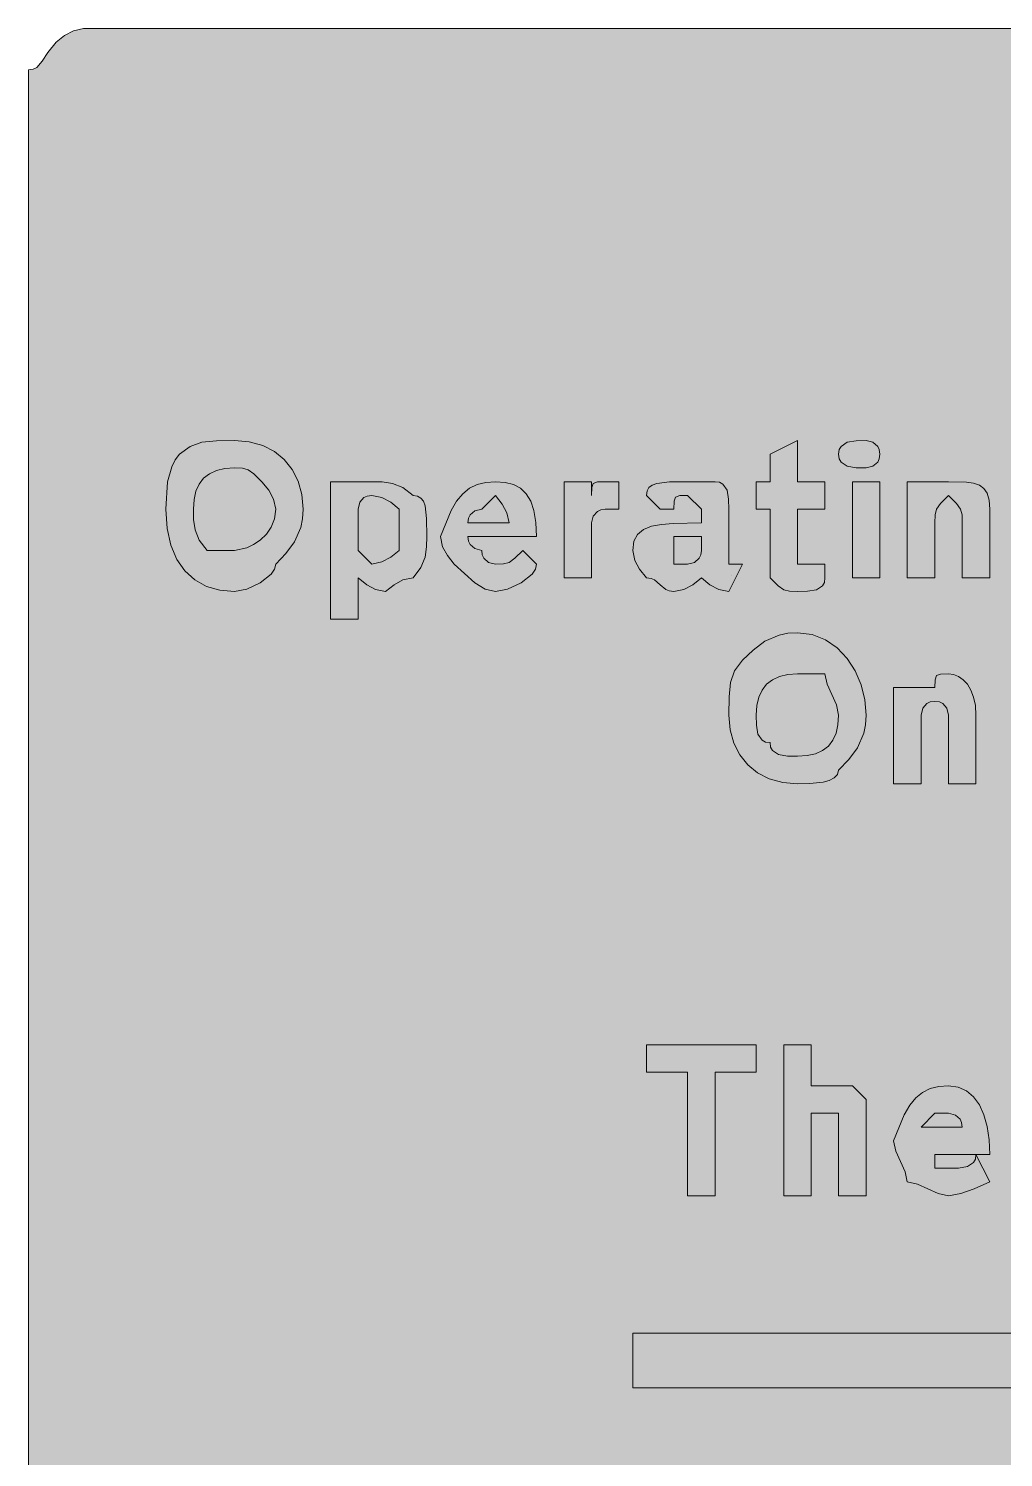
# Model space of a CAD drawing. Header units: metres. Extents: x 9 to 558, y 12 to 259.
# Drawn here: x 9.2 to 94.4, y 134.3 to 259.2 of the extents above; entities that cross this region are included whole.
import ezdxf

# ---------------------------------------------------------------- set-up
doc = ezdxf.new("R2010")
doc.units = ezdxf.units.M
for name, color, linetype, true_color in [('FILL_BLACK_000000', 7, 'Continuous', 0x000000), ('FILL_YELLOW_FFFF00', 7, 'Continuous', 0xffff00), ('STROKE_BLACK_000000', 7, 'Continuous', 0x000000)]:
    doc.layers.add(name, color=color, linetype=linetype, true_color=true_color)

msp = doc.modelspace()

# ---------------------------------------------------------------- hatches: boundary and pattern name
at = {"layer": 'FILL_BLACK_000000', "true_color": 0x000000}
h = msp.add_hatch(color=7, dxfattribs=at)
h.dxf.hatch_style = 1
h.paths.add_polyline_path([(29.67, 222.77), (30.69, 222.25), (31.56, 221.55), (32.26, 220.68), (32.78, 219.66), (33.1, 218.49), (33.21, 217.2), (33.16, 216.35), (33, 215.61), (32.46, 214.35), (31.69, 213.32), (30.81, 212.4), (30.7, 211.95), (30.42, 211.52), (29.46, 210.75), (28.28, 210.21), (27.21, 210), (25.92, 210.11), (24.75, 210.45), (23.73, 211.01), (22.86, 211.8), (22.16, 212.81), (21.64, 214.05), (21.32, 215.51), (21.21, 217.2), (21.36, 219.6), (21.72, 220.91), (22.01, 221.5), (22.41, 222), (23.33, 222.69), (24.36, 223.05), (25.62, 223.18), (27.21, 223.2), (28.5, 223.09), (29.67, 222.77)])
h.paths.add_polyline_path([(30.21, 218.85), (29.61, 219.6), (28.9, 220.29), (28.41, 220.65), (27.92, 220.78), (27.21, 220.8), (26.37, 220.74), (25.63, 220.57), (25.02, 220.29), (24.51, 219.9), (24.12, 219.39), (23.83, 218.77), (23.67, 218.04), (23.61, 217.2), (23.63, 216.3), (23.76, 215.4), (24.12, 214.5), (24.81, 213.6), (27.21, 213.6), (28.28, 213.82), (28.88, 214.11), (29.46, 214.5), (29.99, 215.01), (30.42, 215.62), (30.7, 216.36), (30.81, 217.2), (30.62, 218.08), (30.21, 218.85)], flags=16)
h = msp.add_hatch(color=7, dxfattribs=at)
h.dxf.hatch_style = 1
h.paths.add_polyline_path([(78.81, 219.6), (78.81, 217.2), (76.41, 217.2), (76.41, 213.6), (76.41, 212.4), (77.61, 212.4), (78.81, 212.4), (78.81, 211.2), (78.76, 210.8), (78.6, 210.51), (78.06, 210.15), (77.29, 210.02), (76.41, 210), (75.7, 210.02), (75.21, 210.15), (74.72, 210.51), (74.01, 211.2), (74.01, 212.4), (74.01, 217.2), (72.81, 217.2), (72.81, 219.6), (74.01, 219.6), (74.01, 222), (76.41, 223.2), (76.41, 219.6), (78.81, 219.6)])
h = msp.add_hatch(color=7, dxfattribs=at)
h.dxf.hatch_style = 1
h.paths.add_polyline_path([(83.56, 221.6), (83.42, 221.31), (83.01, 220.95), (82.41, 220.8), (81.53, 220.82), (80.76, 220.95), (80.22, 221.31), (80.06, 221.6), (80.01, 222), (80.06, 222.4), (80.22, 222.69), (80.76, 223.05), (81.53, 223.18), (82.41, 223.2), (83.01, 223.05), (83.42, 222.69), (83.56, 222.4), (83.61, 222), (83.56, 221.6)])
h = msp.add_hatch(color=7, dxfattribs=at)
h.dxf.hatch_style = 1
h.paths.add_polyline_path([(43.86, 213), (43.5, 212.1), (42.81, 211.2), (41.93, 211.01), (41.16, 210.6), (40.41, 210), (39.53, 210.19), (38.76, 210.6), (38.01, 211.2), (38.01, 207.6), (35.61, 207.6), (35.61, 219.6), (38.01, 219.6), (39.21, 219.6), (40.11, 219.58), (41.01, 219.45), (41.91, 219.09), (42.81, 218.4), (43.21, 218.34), (43.5, 218.17), (43.72, 217.89), (43.86, 217.5), (43.99, 216.37), (44.01, 214.8), (43.99, 213.9), (43.86, 213)])
h.paths.add_polyline_path([(40.86, 213), (41.61, 213.6), (41.61, 214.8), (41.61, 216), (41.61, 217.2), (40.86, 217.8), (40.09, 218.21), (39.21, 218.4), (38.81, 218.35), (38.52, 218.21), (38.16, 217.8), (38.01, 217.2), (38.01, 214.8), (38.01, 213.6), (39.21, 212.4), (40.09, 212.59), (40.86, 213)], flags=16)
h = msp.add_hatch(color=7, dxfattribs=at)
h.dxf.hatch_style = 1
h.paths.add_polyline_path([(47.66, 214.4), (47.8, 214.11), (48.21, 213.75), (48.81, 213.6), (48.86, 213.2), (49, 212.91), (49.41, 212.55), (50.01, 212.4), (50.72, 212.42), (51.21, 212.55), (51.7, 212.91), (52.41, 213.6), (53.61, 212.4), (53.5, 211.95), (53.22, 211.52), (52.26, 210.75), (51.08, 210.21), (50.01, 210), (49.11, 210.21), (48.21, 210.75), (46.41, 212.4), (45.81, 213.15), (45.4, 213.92), (45.21, 214.8), (46.13, 217.07), (46.62, 217.9), (47.16, 218.55), (47.75, 219.03), (48.42, 219.36), (49.16, 219.54), (50.01, 219.6), (50.85, 219.54), (51.58, 219.36), (52.2, 219.03), (52.71, 218.55), (53.1, 217.9), (53.38, 217.07), (53.55, 216.04), (53.61, 214.8), (47.61, 214.8), (47.66, 214.4)])
h.paths.add_polyline_path([(51.02, 216.88), (50.61, 217.65), (50.01, 218.4), (48.81, 217.2), (48.21, 217.05), (47.8, 216.69), (47.66, 216.4), (47.61, 216), (51.21, 216), (51.02, 216.88)], flags=16)
h = msp.add_hatch(color=7, dxfattribs=at)
h.dxf.hatch_style = 1
h.paths.add_polyline_path([(56.01, 219.6), (58.41, 219.6), (58.41, 218.4), (58.43, 219.09), (58.56, 219.45), (58.92, 219.58), (59.61, 219.6), (60.81, 219.6), (60.81, 217.2), (59.61, 217.2), (59.21, 217.15), (58.92, 217.01), (58.56, 216.6), (58.41, 216), (58.41, 211.2), (56.01, 211.2), (56.01, 219.6)])
h = msp.add_hatch(color=7, dxfattribs=at)
h.dxf.hatch_style = 1
h.paths.add_polyline_path([(66.81, 218.4), (66.12, 218.38), (65.76, 218.25), (65.63, 217.89), (65.61, 217.2), (64.41, 217.2), (63.21, 218.4), (63.27, 218.8), (63.43, 219.09), (63.72, 219.31), (64.11, 219.45), (65.23, 219.58), (66.81, 219.6), (69.21, 219.6), (69.61, 219.55), (69.9, 219.39), (70.26, 218.85), (70.39, 218.08), (70.41, 217.2), (70.41, 212.4), (71.61, 212.4), (70.41, 210), (69.53, 210.19), (68.76, 210.6), (68.01, 211.2), (67.26, 210.6), (66.49, 210.19), (65.61, 210), (65.21, 210.05), (64.9, 210.19), (64.41, 210.6), (63.92, 211.01), (63.61, 211.15), (63.21, 211.2), (62.61, 211.95), (62.2, 212.72), (62.01, 213.6), (62.12, 214.39), (62.44, 214.99), (62.96, 215.41), (63.66, 215.7), (64.53, 215.87), (65.55, 215.96), (68.01, 216), (68.01, 217.2), (66.81, 218.4)])
h.paths.add_polyline_path([(66.81, 212.4), (67.41, 212.55), (67.82, 212.91), (67.96, 213.2), (68.01, 213.6), (68.01, 214.8), (65.61, 214.8), (65.61, 213.6), (65.61, 212.4), (66.81, 212.4)], flags=16)
h = msp.add_hatch(color=7, dxfattribs=at)
h.dxf.hatch_style = 1
h.paths.add_polyline_path([(81.21, 211.2), (81.21, 219.6), (83.61, 219.6), (83.61, 211.2), (81.21, 211.2)])
h = msp.add_hatch(color=7, dxfattribs=at)
h.dxf.hatch_style = 1
h.paths.add_polyline_path([(90.81, 211.2), (90.81, 216), (90.79, 216.71), (90.66, 217.2), (90.3, 217.69), (89.61, 218.4), (88.92, 217.69), (88.56, 217.2), (88.43, 216.71), (88.41, 216), (88.41, 211.2), (86.01, 211.2), (86.01, 219.6), (88.41, 219.6), (89.61, 219.6), (91.18, 219.56), (91.8, 219.47), (92.31, 219.3), (92.7, 219.01), (92.98, 218.59), (93.15, 217.99), (93.21, 217.2), (93.21, 211.2), (90.81, 211.2)])
h = msp.add_hatch(color=7, dxfattribs=at)
h.dxf.hatch_style = 1
h.paths.add_polyline_path([(78.87, 205.78), (79.89, 205.07), (80.76, 204.15), (81.46, 203.06), (81.98, 201.84), (82.3, 200.54), (82.41, 199.2), (82.36, 198.35), (82.2, 197.61), (81.66, 196.35), (80.89, 195.32), (80.01, 194.4), (79.9, 194), (79.62, 193.71), (79.19, 193.49), (78.66, 193.35), (77.48, 193.22), (76.41, 193.2), (75.12, 193.31), (73.95, 193.63), (72.93, 194.15), (72.06, 194.85), (71.36, 195.72), (70.84, 196.74), (70.52, 197.91), (70.41, 199.2), (70.43, 200.79), (70.56, 202.05), (70.92, 203.08), (71.61, 204), (72.53, 204.88), (73.56, 205.65), (74.82, 206.19), (75.56, 206.35), (76.41, 206.4), (77.7, 206.24), (78.87, 205.78)])
h.paths.add_polyline_path([(79.41, 201), (79, 201.9), (78.81, 202.8), (76.41, 202.8), (75.57, 202.74), (74.83, 202.57), (74.22, 202.29), (73.71, 201.9), (73.32, 201.39), (73.03, 200.77), (72.87, 200.04), (72.81, 199.2), (72.83, 198.32), (72.96, 197.55), (73.32, 197.01), (73.61, 196.85), (74.01, 196.8), (74.06, 196.4), (74.22, 196.11), (74.76, 195.75), (75.53, 195.62), (76.41, 195.6), (77.25, 195.66), (77.98, 195.82), (78.6, 196.11), (79.11, 196.5), (79.5, 197.01), (79.78, 197.62), (79.95, 198.36), (80.01, 199.2), (79.82, 200.1), (79.41, 201)], flags=16)
h = msp.add_hatch(color=7, dxfattribs=at)
h.dxf.hatch_style = 1
h.paths.add_polyline_path([(89.61, 193.2), (89.61, 198), (89.61, 199.2), (89.46, 199.8), (89.1, 200.21), (88.81, 200.35), (88.41, 200.4), (88.01, 200.35), (87.72, 200.21), (87.36, 199.8), (87.21, 199.2), (87.21, 198), (87.21, 193.2), (84.81, 193.2), (84.81, 201.6), (87.21, 201.6), (88.41, 201.6), (88.43, 202.29), (88.56, 202.65), (88.92, 202.78), (89.61, 202.8), (90.06, 202.74), (90.49, 202.57), (90.9, 202.29), (91.26, 201.9), (91.57, 201.39), (91.8, 200.77), (91.96, 200.04), (92.01, 199.2), (92.01, 193.2), (89.61, 193.2)])
h = msp.add_hatch(color=7, dxfattribs=at)
h.dxf.hatch_style = 1
h.paths.add_polyline_path([(69.21, 157.2), (66.81, 157.2), (66.81, 168), (63.21, 168), (63.21, 170.4), (72.81, 170.4), (72.81, 168), (69.21, 168), (69.21, 157.2)])
h = msp.add_hatch(color=7, dxfattribs=at)
h.dxf.hatch_style = 1
h.paths.add_polyline_path([(81.21, 166.8), (82.41, 165.6), (82.41, 163.2), (82.41, 157.2), (80.01, 157.2), (80.01, 163.2), (80.01, 164.4), (78.81, 164.4), (77.61, 164.4), (77.61, 163.2), (77.61, 157.2), (75.21, 157.2), (75.21, 170.4), (77.61, 170.4), (77.61, 166.8), (81.21, 166.8)])
h = msp.add_hatch(color=7, dxfattribs=at)
h.dxf.hatch_style = 1
h.paths.add_polyline_path([(90.68, 157.39), (89.61, 157.2), (88.71, 157.39), (87.81, 157.8), (86.91, 158.21), (86.01, 158.4), (85.82, 159.3), (85.41, 160.2), (85, 161.1), (84.81, 162), (85.73, 164.27), (86.22, 165.1), (86.76, 165.75), (87.35, 166.23), (88.02, 166.56), (88.76, 166.74), (89.61, 166.8), (90.45, 166.69), (91.18, 166.37), (91.8, 165.85), (92.31, 165.15), (92.7, 164.28), (92.98, 163.26), (93.15, 162.09), (93.21, 160.8), (92.01, 160.8), (93.21, 158.4), (91.86, 157.8), (90.68, 157.39)])
h.paths.add_polyline_path([(88.41, 160.8), (88.41, 159.6), (89.61, 159.6), (90.49, 159.62), (91.26, 159.75), (91.8, 160.11), (91.96, 160.4), (92.01, 160.8), (88.41, 160.8)], flags=16)
h.paths.add_polyline_path([(90.76, 163.6), (90.62, 163.89), (90.21, 164.25), (89.61, 164.4), (88.41, 164.4), (87.21, 163.2), (90.81, 163.2), (90.76, 163.6)], flags=16)
h = msp.add_hatch(color=7, dxfattribs=at)
h.dxf.hatch_style = 1
h.paths.add_polyline_path([(62.01, 140.4), (62.01, 145.2), (495.21, 145.2), (490.41, 150), (497.61, 150), (504.81, 142.8), (497.61, 136.8), (490.41, 136.8), (495.21, 140.4), (62.01, 140.4)])
at = {"layer": 'FILL_YELLOW_FFFF00', "true_color": 0xffff00}
h = msp.add_hatch(color=7, dxfattribs=at)
h.dxf.hatch_style = 1
h.paths.add_polyline_path([(552.02, 259.18), (553.41, 259.05), (554.8, 258.69), (556.41, 258), (557.1, 256.39), (557.46, 255), (557.59, 253.61), (557.61, 252), (557.61, 19.2), (557.61, 15.6), (557.01, 14.85), (556.6, 14.08), (556.41, 13.2), (554.8, 12.51), (553.41, 12.15), (552.02, 12.02), (550.41, 12), (16.41, 12), (14.01, 12), (13.13, 12.19), (12.36, 12.6), (11.61, 13.2), (10.22, 14.81), (9.8, 15.52), (9.51, 16.2), (9.25, 17.59), (9.21, 19.2), (9.21, 252), (9.21, 255.6), (9.61, 255.65), (9.92, 255.81), (10.41, 256.35), (10.9, 257.12), (11.61, 258), (12.36, 258.6), (13.13, 259.01), (14.01, 259.2), (16.41, 259.2), (550.41, 259.2), (552.02, 259.18)])

# ---------------------------------------------------------------- linework, layer by layer
at = {"layer": 'FILL_BLACK_000000', "lineweight": 0, "true_color": 0x000000}
for points in [[(29.67, 222.77), (30.69, 222.25), (31.56, 221.55), (32.26, 220.68), (32.78, 219.66), (33.1, 218.49), (33.21, 217.2), (33.16, 216.35), (33, 215.61), (32.46, 214.35), (31.69, 213.32), (30.81, 212.4), (30.7, 211.95), (30.42, 211.52), (29.46, 210.75), (28.28, 210.21), (27.21, 210), (25.92, 210.11), (24.75, 210.45), (23.73, 211.01), (22.86, 211.8), (22.16, 212.81), (21.64, 214.05), (21.32, 215.51), (21.21, 217.2), (21.36, 219.6), (21.72, 220.91), (22.01, 221.5), (22.41, 222), (23.33, 222.69), (24.36, 223.05), (25.62, 223.18), (27.21, 223.2), (28.5, 223.09)], [(78.81, 219.6), (78.81, 217.2), (76.41, 217.2), (76.41, 213.6), (76.41, 212.4), (77.61, 212.4), (78.81, 212.4), (78.81, 211.2), (78.76, 210.8), (78.6, 210.51), (78.06, 210.15), (77.29, 210.02), (76.41, 210), (75.7, 210.02), (75.21, 210.15), (74.72, 210.51), (74.01, 211.2), (74.01, 212.4), (74.01, 217.2), (72.81, 217.2), (72.81, 219.6), (74.01, 219.6), (74.01, 222), (76.41, 223.2), (76.41, 219.6)], [(83.56, 221.6), (83.42, 221.31), (83.01, 220.95), (82.41, 220.8), (81.53, 220.82), (80.76, 220.95), (80.22, 221.31), (80.06, 221.6), (80.01, 222), (80.06, 222.4), (80.22, 222.69), (80.76, 223.05), (81.53, 223.18), (82.41, 223.2), (83.01, 223.05), (83.42, 222.69), (83.56, 222.4), (83.61, 222)], [(30.21, 218.85), (29.61, 219.6), (28.9, 220.29), (28.41, 220.65), (27.92, 220.78), (27.21, 220.8), (26.37, 220.74), (25.63, 220.57), (25.02, 220.29), (24.51, 219.9), (24.12, 219.39), (23.83, 218.77), (23.67, 218.04), (23.61, 217.2), (23.63, 216.3), (23.76, 215.4), (24.12, 214.5), (24.81, 213.6), (27.21, 213.6), (28.28, 213.82), (28.88, 214.11), (29.46, 214.5), (29.99, 215.01), (30.42, 215.62), (30.7, 216.36), (30.81, 217.2), (30.62, 218.08)], [(43.86, 213), (43.5, 212.1), (42.81, 211.2), (41.93, 211.01), (41.16, 210.6), (40.41, 210), (39.53, 210.19), (38.76, 210.6), (38.01, 211.2), (38.01, 207.6), (35.61, 207.6), (35.61, 219.6), (38.01, 219.6), (39.21, 219.6), (40.11, 219.58), (41.01, 219.45), (41.91, 219.09), (42.81, 218.4), (43.21, 218.34), (43.5, 218.17), (43.72, 217.89), (43.86, 217.5), (43.99, 216.37), (44.01, 214.8), (43.99, 213.9)], [(47.66, 214.4), (47.8, 214.11), (48.21, 213.75), (48.81, 213.6), (48.86, 213.2), (49, 212.91), (49.41, 212.55), (50.01, 212.4), (50.72, 212.42), (51.21, 212.55), (51.7, 212.91), (52.41, 213.6), (53.61, 212.4), (53.5, 211.95), (53.22, 211.52), (52.26, 210.75), (51.08, 210.21), (50.01, 210), (49.11, 210.21), (48.21, 210.75), (46.41, 212.4), (45.81, 213.15), (45.4, 213.92), (45.21, 214.8), (46.13, 217.07), (46.62, 217.9), (47.16, 218.55), (47.75, 219.03), (48.42, 219.36), (49.16, 219.54), (50.01, 219.6), (50.85, 219.54), (51.58, 219.36), (52.2, 219.03), (52.71, 218.55), (53.1, 217.9), (53.38, 217.07), (53.55, 216.04), (53.61, 214.8), (47.61, 214.8)], [(56.01, 219.6), (58.41, 219.6), (58.41, 218.4), (58.43, 219.09), (58.56, 219.45), (58.92, 219.58), (59.61, 219.6), (60.81, 219.6), (60.81, 217.2), (59.61, 217.2), (59.21, 217.15), (58.92, 217.01), (58.56, 216.6), (58.41, 216), (58.41, 211.2), (56.01, 211.2)], [(66.81, 218.4), (66.12, 218.38), (65.76, 218.25), (65.63, 217.89), (65.61, 217.2), (64.41, 217.2), (63.21, 218.4), (63.27, 218.8), (63.43, 219.09), (63.72, 219.31), (64.11, 219.45), (65.23, 219.58), (66.81, 219.6), (69.21, 219.6), (69.61, 219.55), (69.9, 219.39), (70.26, 218.85), (70.39, 218.08), (70.41, 217.2), (70.41, 212.4), (71.61, 212.4), (70.41, 210), (69.53, 210.19), (68.76, 210.6), (68.01, 211.2), (67.26, 210.6), (66.49, 210.19), (65.61, 210), (65.21, 210.05), (64.9, 210.19), (64.41, 210.6), (63.92, 211.01), (63.61, 211.15), (63.21, 211.2), (62.61, 211.95), (62.2, 212.72), (62.01, 213.6), (62.12, 214.39), (62.44, 214.99), (62.96, 215.41), (63.66, 215.7), (64.53, 215.87), (65.55, 215.96), (68.01, 216), (68.01, 217.2)], [(81.21, 211.2), (81.21, 219.6), (83.61, 219.6), (83.61, 211.2)], [(90.81, 211.2), (90.81, 216), (90.79, 216.71), (90.66, 217.2), (90.3, 217.69), (89.61, 218.4), (88.92, 217.69), (88.56, 217.2), (88.43, 216.71), (88.41, 216), (88.41, 211.2), (86.01, 211.2), (86.01, 219.6), (88.41, 219.6), (89.61, 219.6), (91.18, 219.56), (91.8, 219.47), (92.31, 219.3), (92.7, 219.01), (92.98, 218.59), (93.15, 217.99), (93.21, 217.2), (93.21, 211.2)], [(40.86, 213), (41.61, 213.6), (41.61, 214.8), (41.61, 216), (41.61, 217.2), (40.86, 217.8), (40.09, 218.21), (39.21, 218.4), (38.81, 218.35), (38.52, 218.21), (38.16, 217.8), (38.01, 217.2), (38.01, 214.8), (38.01, 213.6), (39.21, 212.4), (40.09, 212.59)], [(51.02, 216.88), (50.61, 217.65), (50.01, 218.4), (48.81, 217.2), (48.21, 217.05), (47.8, 216.69), (47.66, 216.4), (47.61, 216), (51.21, 216)], [(66.81, 212.4), (67.41, 212.55), (67.82, 212.91), (67.96, 213.2), (68.01, 213.6), (68.01, 214.8), (65.61, 214.8), (65.61, 213.6), (65.61, 212.4)], [(78.87, 205.78), (79.89, 205.07), (80.76, 204.15), (81.46, 203.06), (81.98, 201.84), (82.3, 200.54), (82.41, 199.2), (82.36, 198.35), (82.2, 197.61), (81.66, 196.35), (80.89, 195.32), (80.01, 194.4), (79.9, 194), (79.62, 193.71), (79.19, 193.49), (78.66, 193.35), (77.48, 193.22), (76.41, 193.2), (75.12, 193.31), (73.95, 193.63), (72.93, 194.15), (72.06, 194.85), (71.36, 195.72), (70.84, 196.74), (70.52, 197.91), (70.41, 199.2), (70.43, 200.79), (70.56, 202.05), (70.92, 203.08), (71.61, 204), (72.53, 204.88), (73.56, 205.65), (74.82, 206.19), (75.56, 206.35), (76.41, 206.4), (77.7, 206.24)], [(79.41, 201), (79, 201.9), (78.81, 202.8), (76.41, 202.8), (75.57, 202.74), (74.83, 202.57), (74.22, 202.29), (73.71, 201.9), (73.32, 201.39), (73.03, 200.77), (72.87, 200.04), (72.81, 199.2), (72.83, 198.32), (72.96, 197.55), (73.32, 197.01), (73.61, 196.85), (74.01, 196.8), (74.06, 196.4), (74.22, 196.11), (74.76, 195.75), (75.53, 195.62), (76.41, 195.6), (77.25, 195.66), (77.98, 195.82), (78.6, 196.11), (79.11, 196.5), (79.5, 197.01), (79.78, 197.62), (79.95, 198.36), (80.01, 199.2), (79.82, 200.1)], [(89.61, 193.2), (89.61, 198), (89.61, 199.2), (89.46, 199.8), (89.1, 200.21), (88.81, 200.35), (88.41, 200.4), (88.01, 200.35), (87.72, 200.21), (87.36, 199.8), (87.21, 199.2), (87.21, 198), (87.21, 193.2), (84.81, 193.2), (84.81, 201.6), (87.21, 201.6), (88.41, 201.6), (88.43, 202.29), (88.56, 202.65), (88.92, 202.78), (89.61, 202.8), (90.06, 202.74), (90.49, 202.57), (90.9, 202.29), (91.26, 201.9), (91.57, 201.39), (91.8, 200.77), (91.96, 200.04), (92.01, 199.2), (92.01, 193.2)], [(69.21, 157.2), (66.81, 157.2), (66.81, 168), (63.21, 168), (63.21, 170.4), (72.81, 170.4), (72.81, 168), (69.21, 168)], [(81.21, 166.8), (82.41, 165.6), (82.41, 163.2), (82.41, 157.2), (80.01, 157.2), (80.01, 163.2), (80.01, 164.4), (78.81, 164.4), (77.61, 164.4), (77.61, 163.2), (77.61, 157.2), (75.21, 157.2), (75.21, 170.4), (77.61, 170.4), (77.61, 166.8)], [(90.68, 157.39), (89.61, 157.2), (88.71, 157.39), (87.81, 157.8), (86.91, 158.21), (86.01, 158.4), (85.82, 159.3), (85.41, 160.2), (85, 161.1), (84.81, 162), (85.73, 164.27), (86.22, 165.1), (86.76, 165.75), (87.35, 166.23), (88.02, 166.56), (88.76, 166.74), (89.61, 166.8), (90.45, 166.69), (91.18, 166.37), (91.8, 165.85), (92.31, 165.15), (92.7, 164.28), (92.98, 163.26), (93.15, 162.09), (93.21, 160.8), (92.01, 160.8), (93.21, 158.4), (91.86, 157.8)], [(90.76, 163.6), (90.62, 163.89), (90.21, 164.25), (89.61, 164.4), (88.41, 164.4), (87.21, 163.2), (90.81, 163.2)], [(88.41, 160.8), (88.41, 159.6), (89.61, 159.6), (90.49, 159.62), (91.26, 159.75), (91.8, 160.11), (91.96, 160.4), (92.01, 160.8)], [(62.01, 140.4), (62.01, 145.2), (495.21, 145.2), (490.41, 150), (497.61, 150), (504.81, 142.8), (497.61, 136.8), (490.41, 136.8), (495.21, 140.4)]]:
    msp.add_lwpolyline(points, close=True, dxfattribs=at)
at = {"layer": 'FILL_YELLOW_FFFF00', "lineweight": 0, "true_color": 0xffff00}
msp.add_lwpolyline([(550.41, 12), (16.41, 12), (14.01, 12), (13.13, 12.19), (12.36, 12.6), (11.61, 13.2), (10.22, 14.81), (9.8, 15.52), (9.51, 16.2), (9.25, 17.59), (9.21, 19.2), (9.21, 252), (9.21, 255.6), (9.61, 255.65), (9.92, 255.81), (10.41, 256.35), (10.9, 257.12), (11.61, 258), (12.36, 258.6), (13.13, 259.01), (14.01, 259.2), (16.41, 259.2), (550.41, 259.2)], dxfattribs=at)
at = {"layer": 'STROKE_BLACK_000000', "lineweight": 0, "true_color": 0x000000}
msp.add_lwpolyline([(70.61, 211.44), (70.61, 211.44)], dxfattribs=at)

doc.saveas('drawing.dxf')
